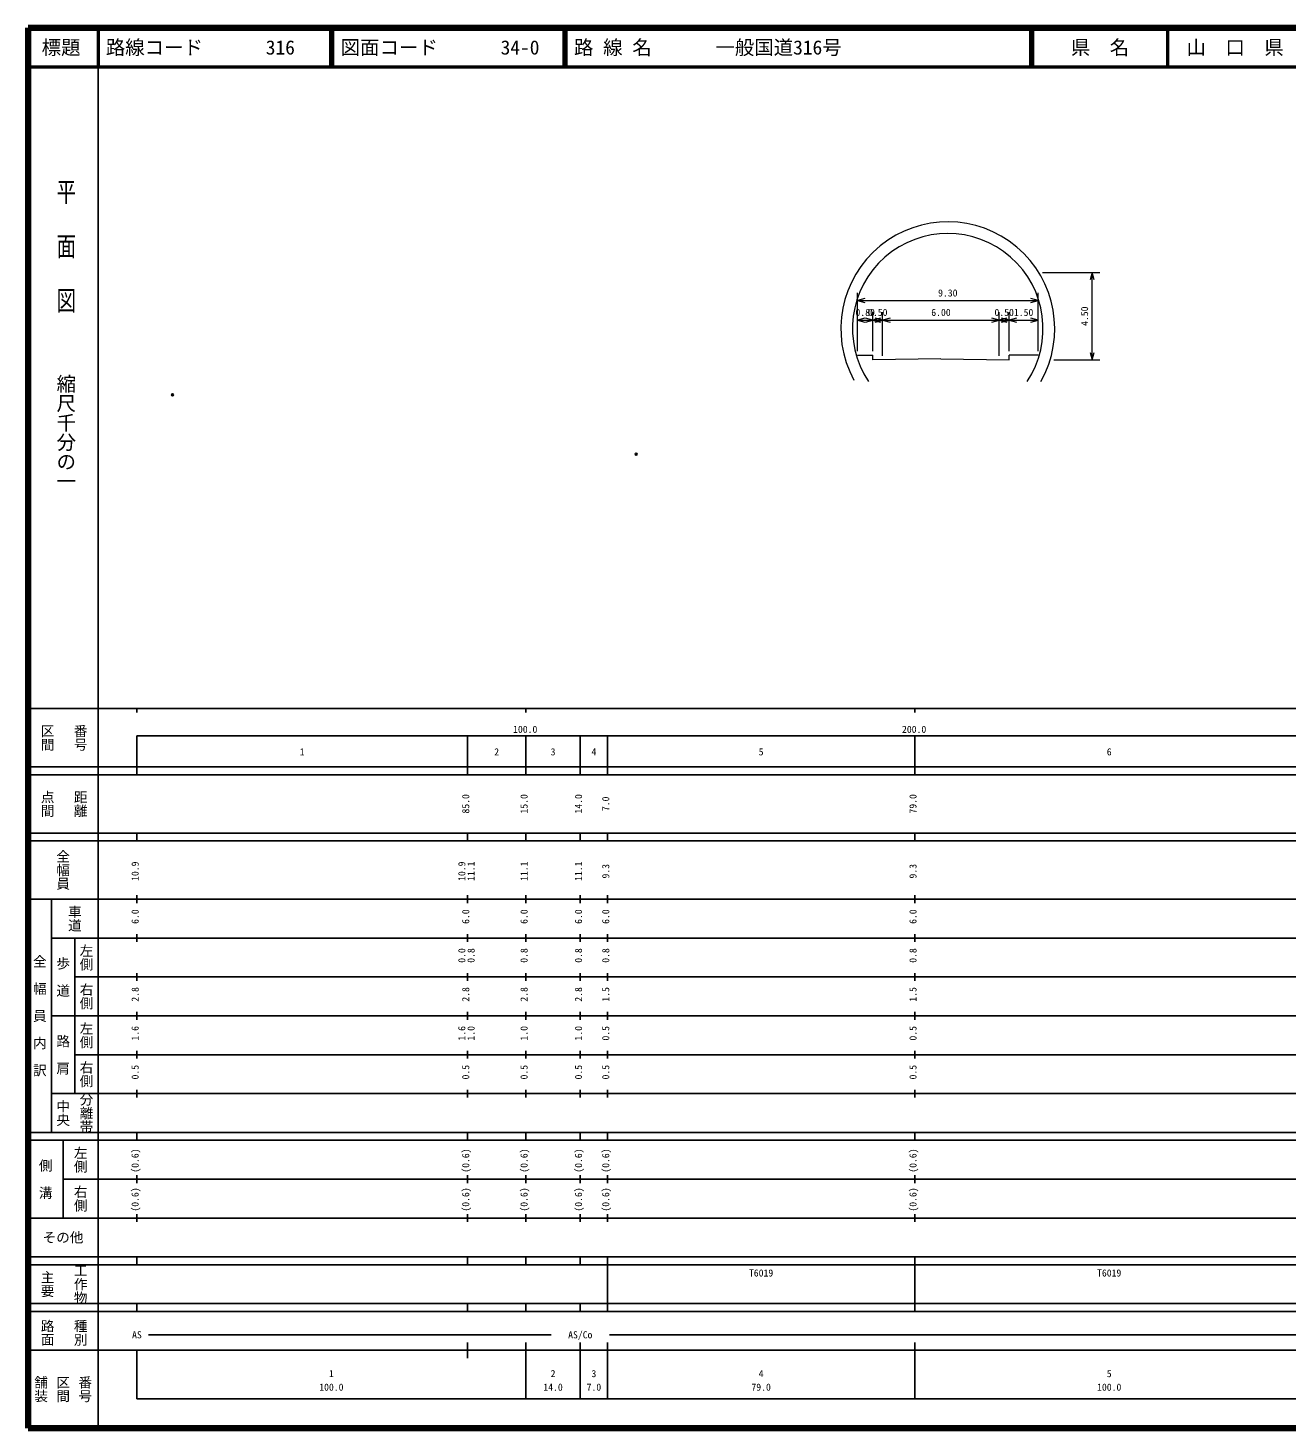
# Model space of a CAD drawing. Units: millimetres on the paper, with parts at other scales. Extents: x 40 to 680, y 20 to 380.
# Drawn here: x 40 to 363.7, y 20 to 380 of the extents above; entities that cross this region are included whole.
import ezdxf
from ezdxf.enums import TextEntityAlignment as Align

# ---------------------------------------------------------------- set-up
doc = ezdxf.new("R2010")
doc.units = ezdxf.units.MM
doc.header["$PDMODE"] = 32
doc.header["$PDSIZE"] = 0.5
doc.layers.add('S-OTRS', color=6, linetype='Continuous')
doc.layers.add('S-TTL-TXT', color=7, linetype='Continuous')
for name, color, linetype, lineweight in [('S-STR-HTXT', 7, 'Continuous', 13), ('S-TTL', 2, 'Continuous', 140), ('S-TTL-BAND', 7, 'Continuous', 25), ('S-TTL-LINE', 7, 'Continuous', 50)]:
    doc.layers.add(name, color=color, linetype=linetype, lineweight=lineweight)
doc.styles.add('@ＭＳ ゴシック', font='')
doc.styles.add('ＭＳ ゴシック', font='')
doc.styles.get('@ＭＳ ゴシック').set_extended_font_data('@MS Gothic')
doc.styles.get('ＭＳ ゴシック').set_extended_font_data('MS Gothic')

msp = doc.modelspace()

# ---------------------------------------------------------------- linework, layer by layer
at = {"layer": 'S-OTRS'}
for p in [(77.15, 285.671), (196.398, 270.385)]:
    msp.add_point(p, dxfattribs=at)
at = {"layer": 'S-STR-HTXT'}
for p, q in [((300.87, 317.141), (315.619, 317.141)), ((313.619, 317.141), (313.101, 315.209)), ((313.619, 294.643), (313.619, 317.141)), ((314.136, 315.209), (313.619, 317.141)), ((253.244, 296.893), (253.244, 311.906)), ((255.176, 310.423), (253.244, 309.906)), ((253.244, 309.906), (299.744, 309.906)), ((253.244, 309.906), (255.176, 309.388)), ((299.744, 309.906), (297.812, 310.423)), ((297.812, 309.388), (299.744, 309.906)), ((299.744, 296.893), (299.744, 311.906)), ((253.244, 296.893), (253.244, 306.906)), ((257.244, 296.893), (257.244, 306.906)), ((257.244, 296.893), (257.244, 306.906)), ((259.744, 295.681), (259.744, 306.906)), ((289.744, 295.681), (289.744, 306.906)), ((292.244, 296.893), (292.244, 306.906)), ((292.244, 296.893), (292.244, 306.906)), ((299.744, 296.893), (299.744, 306.906)), ((255.176, 305.423), (253.244, 304.906)), ((253.244, 304.906), (257.244, 304.906)), ((253.244, 304.906), (255.176, 304.388)), ((257.244, 304.906), (255.312, 305.423)), ((255.312, 304.388), (257.244, 304.906)), ((259.176, 305.423), (257.244, 304.906)), ((257.244, 304.906), (259.744, 304.906)), ((257.244, 304.906), (259.176, 304.388)), ((259.744, 304.906), (257.812, 305.423)), ((257.812, 304.388), (259.744, 304.906)), ((261.676, 305.423), (259.744, 304.906)), ((259.744, 304.906), (289.744, 304.906)), ((259.744, 304.906), (261.676, 304.388)), ((289.744, 304.906), (287.812, 305.423)), ((287.812, 304.388), (289.744, 304.906)), ((291.676, 305.423), (289.744, 304.906)), ((289.744, 304.906), (292.244, 304.906)), ((289.744, 304.906), (291.676, 304.388)), ((292.244, 304.906), (290.312, 305.423)), ((290.312, 304.388), (292.244, 304.906)), ((294.176, 305.423), (292.244, 304.906)), ((292.244, 304.906), (299.744, 304.906)), ((292.244, 304.906), (294.176, 304.388)), ((299.744, 304.906), (297.812, 305.423)), ((297.812, 304.388), (299.744, 304.906)), ((253.244, 295.893), (257.244, 295.893)), ((257.244, 294.643), (257.244, 295.893)), ((292.244, 294.643), (292.244, 295.893)), ((299.744, 295.893), (292.244, 295.893)), ((313.101, 296.575), (313.619, 294.643)), ((313.619, 294.643), (314.136, 296.575)), ((274.744, 294.906), (257.244, 294.643)), ((274.744, 294.906), (292.244, 294.643)), ((303.801, 294.643), (315.619, 294.643))]:
    msp.add_line(p, q, dxfattribs=at)
for radius, start, end in [(27.5, 330.40354, 208.64628), (24.5, 326.33307, 213.66693)]:
    msp.add_arc((276.494, 302.656), radius, start, end, dxfattribs=at)
at = {"layer": 'S-TTL'}
for p, q in [((40, 380), (40, 20)), ((680, 380), (40, 380)), ((40, 20), (680, 20))]:
    msp.add_line(p, q, dxfattribs=at)
at = {"layer": 'S-TTL-BAND'}
for p, q in [((58, 370), (58, 20)), ((40, 205), (579, 205)), ((68, 205), (68, 204)), ((168, 205), (168, 204)), ((268, 205), (268, 204)), ((68, 198), (579, 198)), ((68, 198), (68, 188)), ((153, 188), (153, 198)), ((168, 188), (168, 198)), ((182, 188), (182, 198)), ((189, 188), (189, 198)), ((268, 188), (268, 198)), ((40, 190), (579, 190)), ((40, 188), (579, 188)), ((40, 173), (579, 173)), ((68, 171), (68, 173)), ((153, 171), (153, 173)), ((168, 171), (168, 173)), ((182, 171), (182, 173)), ((189, 171), (189, 173)), ((268, 171), (268, 173)), ((40, 171), (579, 171)), ((40, 156), (579, 156)), ((46, 96), (46, 156)), ((68, 155), (68, 157)), ((153, 155), (153, 157)), ((168, 155), (168, 157)), ((182, 155), (182, 157)), ((189, 155), (189, 157)), ((268, 155), (268, 157)), ((46, 146), (579, 146)), ((52, 146), (52, 106)), ((68, 145), (68, 147)), ((153, 145), (153, 147)), ((168, 145), (168, 147)), ((182, 145), (182, 147)), ((189, 145), (189, 147)), ((268, 145), (268, 147)), ((68, 135), (68, 137)), ((153, 135), (153, 137)), ((168, 135), (168, 137)), ((182, 135), (182, 137)), ((189, 135), (189, 137)), ((268, 135), (268, 137)), ((52, 136), (579, 136)), ((46, 126), (579, 126)), ((68, 125), (68, 127)), ((153, 125), (153, 127)), ((168, 125), (168, 127)), ((182, 125), (182, 127)), ((189, 125), (189, 127)), ((268, 125), (268, 127)), ((52, 116), (579, 116)), ((68, 115), (68, 117)), ((153, 115), (153, 117)), ((168, 115), (168, 117)), ((182, 115), (182, 117)), ((189, 115), (189, 117)), ((268, 115), (268, 117)), ((46, 106), (579, 106)), ((68, 105), (68, 107)), ((153, 105), (153, 107)), ((168, 105), (168, 107)), ((182, 105), (182, 107)), ((189, 105), (189, 107)), ((268, 105), (268, 107)), ((40, 96), (579, 96)), ((40, 94), (579, 94)), ((49, 94), (49, 74)), ((68, 94), (68, 96)), ((153, 94), (153, 96)), ((168, 94), (168, 96)), ((182, 94), (182, 96)), ((189, 94), (189, 96)), ((268, 94), (268, 96)), ((49, 84), (579, 84)), ((68, 83), (68, 85)), ((153, 83), (153, 85)), ((168, 83), (168, 85)), ((182, 83), (182, 85)), ((189, 83), (189, 85)), ((268, 83), (268, 85)), ((40, 74), (579, 74)), ((68, 73), (68, 75)), ((153, 73), (153, 75)), ((168, 73), (168, 75)), ((182, 73), (182, 75)), ((189, 73), (189, 75)), ((268, 73), (268, 75)), ((40, 64), (579, 64)), ((40, 62), (579, 62)), ((68, 62), (68, 64)), ((153, 62), (153, 64)), ((168, 62), (168, 64)), ((182, 62), (182, 64)), ((189, 62), (189, 64)), ((189, 52), (189, 62)), ((268, 62), (268, 64)), ((268, 52), (268, 62)), ((268, 52), (268, 62)), ((40, 52), (579, 52)), ((68, 50), (68, 52)), ((153, 50), (153, 52)), ((168, 50), (168, 52)), ((182, 50), (182, 52)), ((189, 50), (189, 52)), ((268, 50), (268, 52)), ((40, 50), (579, 50)), ((71, 44), (174.5, 44)), ((189.5, 44), (565, 44)), ((40, 40), (579, 40)), ((68, 40), (68, 27.5)), ((153, 38), (153, 42)), ((168, 27.5), (168, 42)), ((182, 27.5), (182, 42)), ((189, 27.5), (189, 42)), ((268, 27.5), (268, 42)), ((68, 27.5), (579, 27.5))]:
    msp.add_line(p, q, dxfattribs=at)
at = {"layer": 'S-TTL-LINE'}
for p, q in [((58, 380), (58, 370)), ((117.75, 380), (117.75, 370)), ((118.25, 380), (118.25, 370)), ((177.75, 380), (177.75, 370)), ((178.25, 380), (178.25, 370)), ((297.75, 380), (297.75, 370)), ((298.25, 380), (298.25, 370)), ((333, 380), (333, 370)), ((40, 370), (680, 370))]:
    msp.add_line(p, q, dxfattribs=at)

# ---------------------------------------------------------------- texts
at = {"layer": 'S-STR-HTXT', "style": 'ＭＳ ゴシック'}
for s, p in [('9.30', (276.494, 310.406)), ('0.80', (255.244, 305.406)), ('0.50', (258.494, 305.406)), ('6.00', (274.744, 305.406)), ('0.50', (290.994, 305.406)), ('1.50', (295.994, 305.406))]:
    msp.add_text(s, height=1.833, dxfattribs=at).set_placement(p, align=Align.BOTTOM_CENTER)
msp.add_text('4.50', height=1.833, rotation=90, dxfattribs=at).set_placement((313.119, 305.892), align=Align.BOTTOM_CENTER)
at = {"layer": 'S-TTL-BAND', "style": '@ＭＳ ゴシック', "width": 1.4}
msp.add_text('平  面  図', height=3.666, rotation=270, dxfattribs=at).set_placement((49.777, 306.475), align=Align.MIDDLE_RIGHT)
at = {"layer": 'S-TTL-BAND', "style": '@ＭＳ ゴシック'}
msp.add_text('縮尺千分の一', height=3.666, rotation=270, dxfattribs=at).set_placement((49.777, 261.03), align=Align.MIDDLE_RIGHT)
for s, p in [('区間', (45, 197.5)), ('番号', (53.5, 197.5)), ('点間', (45, 180.5)), ('距離', (53.5, 180.5)), ('全幅員', (49, 163.5)), ('車道', (52, 151)), ('左側', (55, 141)), ('全\u3000幅\u3000員\u3000内\u3000訳', (43, 126)), ('歩\u3000道', (49, 136)), ('右側', (55, 131)), ('左側', (55, 121)), ('路\u3000肩', (49, 116)), ('右側', (55, 111)), ('分離帯', (55, 101)), ('中央', (49, 101)), ('左側', (53.5, 89)), ('側\u3000溝', (44.5, 84)), ('右側', (53.5, 79)), ('工作物', (53.5, 57)), ('主要', (45, 57)), ('路面', (45, 44.5)), ('種別', (53.5, 44.5)), ('舗装', (43.333, 30)), ('区間', (49, 30)), ('番号', (54.667, 30))]:
    msp.add_text(s, height=2.566, rotation=270, dxfattribs=at).set_placement(p, align=Align.MIDDLE_CENTER)
at = {"layer": 'S-TTL-BAND', "style": 'ＭＳ ゴシック'}
for s, p in [('100.0', (167.844, 198.195)), ('200.0', (267.844, 198.195)), ('1', (110.5, 192.405)), ('2', (160.5, 192.405)), ('3', (175, 192.405)), ('4', (185.5, 192.405)), ('5', (228.5, 192.405)), ('6', (318, 192.405)), ('AS', (68, 42.5)), ('AS/Co', (182, 42.5)), ('1', (118, 32.523)), ('2', (175, 32.523)), ('3', (185.5, 32.523)), ('4', (228.5, 32.523)), ('5', (318, 32.523)), ('100.0', (118, 29.033)), ('14.0', (175, 29.033)), ('7.0', (185.5, 29.033)), ('79.0', (228.5, 29.033)), ('100.0', (318, 29.033))]:
    msp.add_text(s, height=1.833, dxfattribs=at).set_placement(p, align=Align.BOTTOM_CENTER)
for s, p in [('85.0', (154, 180.5)), ('15.0', (169, 180.5)), ('14.0', (183, 180.5)), ('7.0', (190, 180.5)), ('79.0', (269, 180.5)), ('10.9', (69, 163.174)), ('10.9', (153, 163.174)), ('11.1', (155.37, 163.174)), ('11.1', (169, 163.174)), ('11.1', (183, 163.174)), ('9.3', (190, 163.174)), ('9.3', (269, 163.174)), ('6.0', (69, 151.5)), ('6.0', (154, 151.5)), ('6.0', (169, 151.5)), ('6.0', (183, 151.5)), ('6.0', (190, 151.5)), ('6.0', (269, 151.5)), ('0.0', (153, 141.5)), ('0.8', (155.37, 141.5)), ('0.8', (169, 141.5)), ('0.8', (183, 141.5)), ('0.8', (190, 141.5)), ('0.8', (269, 141.5)), ('2.8', (69, 131.5)), ('2.8', (154, 131.5)), ('2.8', (169, 131.5)), ('2.8', (183, 131.5)), ('1.5', (190, 131.5)), ('1.5', (269, 131.5)), ('1.6', (69, 121.5)), ('1.6', (153, 121.5)), ('1.0', (155.37, 121.5)), ('1.0', (169, 121.5)), ('1.0', (183, 121.5)), ('0.5', (190, 121.5)), ('0.5', (269, 121.5)), ('0.5', (69, 111.5)), ('0.5', (154, 111.5)), ('0.5', (169, 111.5)), ('0.5', (183, 111.5)), ('0.5', (190, 111.5)), ('0.5', (269, 111.5)), ('(0.6)', (69, 88.764)), ('(0.6)', (154, 88.764)), ('(0.6)', (169, 88.764)), ('(0.6)', (183, 88.764)), ('(0.6)', (190, 88.764)), ('(0.6)', (269, 88.764)), ('(0.6)', (69, 78.764)), ('(0.6)', (154, 78.764)), ('(0.6)', (169, 78.764)), ('(0.6)', (183, 78.764)), ('(0.6)', (190, 78.764)), ('(0.6)', (269, 78.764))]:
    msp.add_text(s, height=1.833, rotation=90, dxfattribs=at).set_placement(p, align=Align.BOTTOM_CENTER)
msp.add_text('その他', height=2.566, dxfattribs=at).set_placement((49, 69), align=Align.MIDDLE_CENTER)
for p in [(225.375, 58.405), (314.875, 58.405)]:
    msp.add_text('T6019', height=1.833, dxfattribs=at).set_placement(p, align=Align.BOTTOM_LEFT)
at = {"layer": 'S-TTL-TXT', "style": 'ＭＳ ゴシック'}
for s, p in [('標題', (48.5, 375)), ('県\u3000名', (315.625, 375)), ('山\u3000口\u3000県', (350.375, 375))]:
    msp.add_text(s, height=3.666, dxfattribs=at).set_placement(p, align=Align.MIDDLE_CENTER)
for s, p in [('路線コード', (60, 375)), ('316', (101.142, 375)), ('図面コード', (120.38, 375)), ('34-0', (161.521, 375)), ('路 線 名', (180.38, 375)), ('一般国道316号', (216.734, 375))]:
    msp.add_text(s, height=3.666, dxfattribs=at).set_placement(p, align=Align.MIDDLE_LEFT)

doc.saveas('drawing.dxf')
